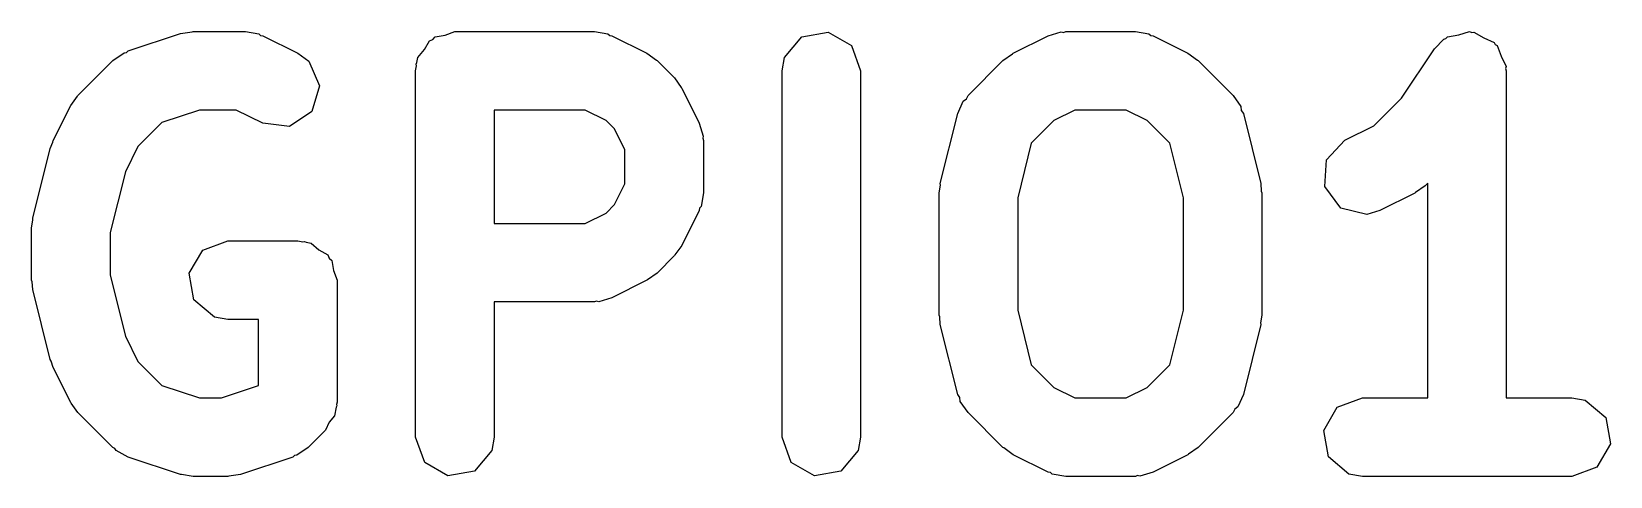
# Model space of a CAD drawing. Extents: x 3.97 to 6.94, y -4.79 to -1.92.
# Drawn here: x 5.5683 to 5.687, y -2.7159 to -2.6825 of the extents above; entities that cross this region are included whole.
import ezdxf

# ---------------------------------------------------------------- set-up
doc = ezdxf.new("R2010")
doc.units = 0
doc.header["$MEASUREMENT"] = 0
doc.layers.add('BLACK', color=7, linetype='CONTINUOUS')

msp = doc.modelspace()

# ---------------------------------------------------------------- linework, layer by layer
at = {"layer": 'BLACK', "linetype": 'CONTINUOUS'}
for p, q in [((5.57559, -2.68392), (5.57953, -2.68261)), ((5.57953, -2.68261), (5.5804, -2.68248)), ((5.5804, -2.68248), (5.58046, -2.68246)), ((5.58046, -2.68246), (5.5844, -2.68246)), ((5.5844, -2.68246), (5.58541, -2.68263)), ((5.58541, -2.68263), (5.58554, -2.68275)), ((5.58554, -2.68275), (5.58572, -2.68277)), ((5.58572, -2.68277), (5.58834, -2.68408)), ((5.59825, -2.68315), (5.5985, -2.68306)), ((5.5985, -2.68306), (5.59867, -2.68285)), ((5.59867, -2.68285), (5.59942, -2.68272)), ((5.59942, -2.68272), (5.60014, -2.68246)), ((5.60014, -2.68246), (5.61064, -2.68246)), ((5.61064, -2.68246), (5.61165, -2.68263)), ((5.61165, -2.68263), (5.61179, -2.68275)), ((5.61179, -2.68275), (5.61196, -2.68277)), ((5.61196, -2.68277), (5.61459, -2.68408)), ((5.62493, -2.6844), (5.62623, -2.68285)), ((5.62623, -2.68285), (5.62822, -2.6825)), ((5.62822, -2.6825), (5.62997, -2.68351)), ((5.64213, -2.68408), (5.64476, -2.68277)), ((5.64476, -2.68277), (5.64574, -2.68248)), ((5.64574, -2.68248), (5.64591, -2.68252)), ((5.64591, -2.68252), (5.64608, -2.68246)), ((5.64608, -2.68246), (5.65133, -2.68246)), ((5.65133, -2.68246), (5.65234, -2.68263)), ((5.65234, -2.68263), (5.65247, -2.68275)), ((5.65247, -2.68275), (5.65265, -2.68277)), ((5.65265, -2.68277), (5.65527, -2.68408)), ((5.6738, -2.68377), (5.67451, -2.68303)), ((5.67451, -2.68303), (5.67467, -2.68298)), ((5.67467, -2.68298), (5.67478, -2.68285)), ((5.67478, -2.68285), (5.67563, -2.6827)), ((5.67563, -2.6827), (5.67645, -2.68246)), ((5.67645, -2.68246), (5.67661, -2.68253)), ((5.67661, -2.68253), (5.67677, -2.6825)), ((5.67677, -2.6825), (5.67752, -2.68293)), ((5.67752, -2.68293), (5.6783, -2.68327)), ((5.57443, -2.68463), (5.57527, -2.68405)), ((5.57527, -2.68405), (5.57545, -2.68403)), ((5.57545, -2.68403), (5.57559, -2.68392)), ((5.58834, -2.68408), (5.58917, -2.68469)), ((5.59737, -2.6844), (5.59786, -2.68381)), ((5.59786, -2.68381), (5.59825, -2.68315)), ((5.61459, -2.68408), (5.6153, -2.68461)), ((5.62997, -2.68351), (5.63066, -2.68541)), ((5.64136, -2.68463), (5.64209, -2.68413)), ((5.64209, -2.68413), (5.64213, -2.68408)), ((5.65527, -2.68408), (5.65598, -2.68461)), ((5.67134, -2.68746), (5.6738, -2.68377)), ((5.6783, -2.68327), (5.67838, -2.68343)), ((5.67838, -2.68343), (5.67852, -2.68351)), ((5.67852, -2.68351), (5.67882, -2.68432)), ((5.57181, -2.68726), (5.57443, -2.68463)), ((5.58917, -2.68469), (5.58997, -2.68654)), ((5.59719, -2.68541), (5.59726, -2.68503)), ((5.59719, -2.71297), (5.59719, -2.68541)), ((5.59724, -2.6849), (5.5973, -2.68478)), ((5.59726, -2.68503), (5.59724, -2.6849)), ((5.5973, -2.68478), (5.59737, -2.6844)), ((5.6153, -2.68461), (5.61536, -2.68463)), ((5.61536, -2.68463), (5.61667, -2.68595)), ((5.62475, -2.68541), (5.62493, -2.6844)), ((5.62475, -2.71297), (5.62475, -2.68541)), ((5.63066, -2.68541), (5.63066, -2.71297)), ((5.63874, -2.68726), (5.64136, -2.68463)), ((5.65598, -2.68461), (5.65604, -2.68463)), ((5.65604, -2.68463), (5.65866, -2.68726)), ((5.67882, -2.68432), (5.6792, -2.68508)), ((5.6792, -2.68508), (5.67916, -2.68525)), ((5.67916, -2.68525), (5.67921, -2.68541)), ((5.67921, -2.68541), (5.67921, -2.71002)), ((5.58997, -2.68654), (5.58939, -2.68848)), ((5.61667, -2.68595), (5.61717, -2.68667)), ((5.57126, -2.68803), (5.57178, -2.68732)), ((5.57178, -2.68732), (5.57181, -2.68726)), ((5.61717, -2.68667), (5.61722, -2.68671)), ((5.61722, -2.68671), (5.61853, -2.68934)), ((5.63796, -2.68863), (5.63838, -2.68769)), ((5.63838, -2.68769), (5.63862, -2.68752)), ((5.63862, -2.68752), (5.63874, -2.68726)), ((5.65866, -2.68726), (5.65925, -2.6881)), ((5.66926, -2.68954), (5.67134, -2.68746)), ((5.56994, -2.69065), (5.57126, -2.68803)), ((5.58094, -2.68836), (5.57812, -2.6893)), ((5.5837, -2.68836), (5.58094, -2.68836)), ((5.5857, -2.68936), (5.5837, -2.68836)), ((5.58939, -2.68848), (5.58771, -2.68959)), ((5.6031, -2.68836), (5.6031, -2.69689)), ((5.60995, -2.68836), (5.6031, -2.68836)), ((5.61152, -2.68915), (5.60995, -2.68836)), ((5.63665, -2.69388), (5.63796, -2.68863)), ((5.64677, -2.68836), (5.6452, -2.68915)), ((5.65063, -2.68836), (5.64677, -2.68836)), ((5.6522, -2.68915), (5.65063, -2.68836)), ((5.65925, -2.6881), (5.65928, -2.68839)), ((5.65928, -2.68839), (5.65944, -2.68863)), ((5.65944, -2.68863), (5.66075, -2.69388)), ((5.57812, -2.6893), (5.57632, -2.6911)), ((5.58771, -2.68959), (5.5857, -2.68936)), ((5.61215, -2.68978), (5.61152, -2.68915)), ((5.61294, -2.69136), (5.61215, -2.68978)), ((5.61853, -2.68934), (5.61883, -2.69032)), ((5.6452, -2.68915), (5.64349, -2.69086)), ((5.65391, -2.69086), (5.6522, -2.68915)), ((5.66707, -2.69064), (5.66926, -2.68954)), ((5.56841, -2.6965), (5.56972, -2.69125)), ((5.56972, -2.69125), (5.56993, -2.69079)), ((5.56993, -2.69079), (5.56994, -2.69065)), ((5.57632, -2.6911), (5.57537, -2.693)), ((5.61294, -2.6939), (5.61294, -2.69136)), ((5.61883, -2.69032), (5.61879, -2.69049)), ((5.61879, -2.69049), (5.61885, -2.69066)), ((5.61885, -2.69066), (5.61885, -2.6946)), ((5.64349, -2.69086), (5.64247, -2.69496)), ((5.65493, -2.69496), (5.65391, -2.69086)), ((5.66568, -2.69211), (5.66707, -2.69064)), ((5.66556, -2.69412), (5.66568, -2.69211)), ((5.57537, -2.693), (5.57423, -2.69758)), ((5.61215, -2.69547), (5.61294, -2.6939)), ((5.61885, -2.6946), (5.61867, -2.69561)), ((5.63656, -2.6946), (5.63666, -2.69401)), ((5.63656, -2.70378), (5.63656, -2.6946)), ((5.63666, -2.69401), (5.63665, -2.69388)), ((5.66075, -2.69388), (5.66079, -2.69447)), ((5.66079, -2.69447), (5.66084, -2.6946)), ((5.66084, -2.6946), (5.66084, -2.70378)), ((5.66676, -2.69575), (5.66556, -2.69412)), ((5.67233, -2.69461), (5.66971, -2.69592)), ((5.67238, -2.69456), (5.67233, -2.69461)), ((5.6731, -2.69406), (5.67238, -2.69456)), ((5.67331, -2.69385), (5.6731, -2.69406)), ((5.67331, -2.71002), (5.67331, -2.69385)), ((5.60995, -2.69689), (5.61152, -2.69611)), ((5.61152, -2.69611), (5.61215, -2.69547)), ((5.61853, -2.69592), (5.61722, -2.69854)), ((5.61855, -2.69574), (5.61853, -2.69592)), ((5.61867, -2.69561), (5.61855, -2.69574)), ((5.64247, -2.69496), (5.64247, -2.70342)), ((5.65493, -2.70342), (5.65493, -2.69496)), ((5.66872, -2.69622), (5.66676, -2.69575)), ((5.66971, -2.69592), (5.66872, -2.69622)), ((5.56832, -2.69722), (5.56842, -2.69664)), ((5.56832, -2.70116), (5.56832, -2.69722)), ((5.56842, -2.69664), (5.56841, -2.6965)), ((5.6031, -2.69689), (5.60995, -2.69689)), ((5.57423, -2.69758), (5.57423, -2.70079)), ((5.58119, -2.69889), (5.58308, -2.6982)), ((5.58308, -2.6982), (5.58833, -2.6982)), ((5.58833, -2.6982), (5.58872, -2.69827)), ((5.58872, -2.69827), (5.58885, -2.69825)), ((5.58885, -2.69825), (5.58896, -2.69831)), ((5.58896, -2.69831), (5.58934, -2.69838)), ((5.58934, -2.69838), (5.58993, -2.69888)), ((5.58018, -2.70064), (5.58119, -2.69889)), ((5.58993, -2.69888), (5.5906, -2.69926)), ((5.5906, -2.69926), (5.59069, -2.69951)), ((5.59069, -2.69951), (5.59089, -2.69968)), ((5.59089, -2.69968), (5.59102, -2.70044)), ((5.61667, -2.69931), (5.61536, -2.70062)), ((5.6167, -2.69925), (5.61667, -2.69931)), ((5.61722, -2.69854), (5.6167, -2.69925)), ((5.57423, -2.70079), (5.57537, -2.70538)), ((5.58053, -2.70263), (5.58018, -2.70064)), ((5.59102, -2.70044), (5.59129, -2.70116)), ((5.61536, -2.70062), (5.61463, -2.70113)), ((5.56837, -2.70129), (5.56832, -2.70116)), ((5.56841, -2.70187), (5.56837, -2.70129)), ((5.56972, -2.70712), (5.56841, -2.70187)), ((5.59129, -2.70116), (5.59129, -2.71034)), ((5.61459, -2.70117), (5.61196, -2.70249)), ((5.61463, -2.70113), (5.61459, -2.70117)), ((5.58207, -2.70393), (5.58053, -2.70263)), ((5.61064, -2.7028), (5.6031, -2.7028)), ((5.6031, -2.7028), (5.6031, -2.71297)), ((5.61081, -2.70274), (5.61064, -2.7028)), ((5.61098, -2.70278), (5.61081, -2.70274)), ((5.61196, -2.70249), (5.61098, -2.70278)), ((5.58308, -2.70411), (5.58207, -2.70393)), ((5.58538, -2.70411), (5.58308, -2.70411)), ((5.58538, -2.70909), (5.58538, -2.70411)), ((5.63661, -2.70391), (5.63656, -2.70378)), ((5.63665, -2.7045), (5.63661, -2.70391)), ((5.64247, -2.70342), (5.64349, -2.70752)), ((5.65391, -2.70752), (5.65493, -2.70342)), ((5.66084, -2.70378), (5.66074, -2.70436)), ((5.66074, -2.70436), (5.66075, -2.7045)), ((5.57537, -2.70538), (5.57632, -2.70728)), ((5.63796, -2.70975), (5.63665, -2.7045)), ((5.66075, -2.7045), (5.65944, -2.70975)), ((5.5698, -2.70724), (5.56972, -2.70712)), ((5.56994, -2.70773), (5.5698, -2.70724)), ((5.57126, -2.71035), (5.56994, -2.70773)), ((5.57632, -2.70728), (5.57812, -2.70907)), ((5.64349, -2.70752), (5.6452, -2.70923)), ((5.6522, -2.70923), (5.65391, -2.70752)), ((5.57812, -2.70907), (5.58094, -2.71002)), ((5.58261, -2.71002), (5.58538, -2.70909)), ((5.5713, -2.7104), (5.57126, -2.71035)), ((5.58094, -2.71002), (5.58261, -2.71002)), ((5.59129, -2.71034), (5.59125, -2.71052)), ((5.63813, -2.70999), (5.63796, -2.70975)), ((5.63815, -2.71028), (5.63813, -2.70999)), ((5.63874, -2.71112), (5.63815, -2.71028)), ((5.6452, -2.70923), (5.64677, -2.71002)), ((5.64677, -2.71002), (5.65063, -2.71002)), ((5.65063, -2.71002), (5.6522, -2.70923)), ((5.65944, -2.70975), (5.65902, -2.71068)), ((5.66649, -2.71071), (5.66839, -2.71002)), ((5.66839, -2.71002), (5.67331, -2.71002)), ((5.67921, -2.71002), (5.68413, -2.71002)), ((5.68413, -2.71002), (5.68514, -2.71019)), ((5.68514, -2.71019), (5.68669, -2.71149)), ((5.57181, -2.71112), (5.5713, -2.7104)), ((5.57443, -2.71374), (5.57181, -2.71112)), ((5.59111, -2.71135), (5.59069, -2.71185)), ((5.59122, -2.71072), (5.59111, -2.71135)), ((5.59128, -2.7106), (5.59122, -2.71072)), ((5.59125, -2.71052), (5.59128, -2.7106)), ((5.64136, -2.71374), (5.63874, -2.71112)), ((5.65866, -2.71112), (5.65604, -2.71374)), ((5.65879, -2.71085), (5.65866, -2.71112)), ((5.65902, -2.71068), (5.65879, -2.71085)), ((5.66548, -2.71246), (5.66649, -2.71071)), ((5.68669, -2.71149), (5.68704, -2.71348)), ((5.59042, -2.71243), (5.58911, -2.71374)), ((5.59069, -2.71185), (5.59042, -2.71243)), ((5.66583, -2.71444), (5.66548, -2.71246)), ((5.57459, -2.71382), (5.57443, -2.71374)), ((5.57469, -2.71397), (5.57459, -2.71382)), ((5.58911, -2.71374), (5.58827, -2.71433)), ((5.59788, -2.71487), (5.59719, -2.71297)), ((5.6031, -2.71297), (5.60292, -2.71398)), ((5.62544, -2.71487), (5.62475, -2.71297)), ((5.63066, -2.71297), (5.63048, -2.71398)), ((5.64142, -2.71377), (5.64136, -2.71374)), ((5.64213, -2.7143), (5.64142, -2.71377)), ((5.65604, -2.71374), (5.65532, -2.71425)), ((5.68704, -2.71348), (5.68603, -2.71523)), ((5.57559, -2.71446), (5.57469, -2.71397)), ((5.57953, -2.71577), (5.57559, -2.71446)), ((5.58796, -2.71446), (5.58402, -2.71577)), ((5.58809, -2.71435), (5.58796, -2.71446)), ((5.58827, -2.71433), (5.58809, -2.71435)), ((5.59963, -2.71588), (5.59788, -2.71487)), ((5.60292, -2.71398), (5.60162, -2.71553)), ((5.62719, -2.71588), (5.62544, -2.71487)), ((5.63048, -2.71398), (5.62918, -2.71553)), ((5.64476, -2.71561), (5.64213, -2.7143)), ((5.65527, -2.7143), (5.65265, -2.71561)), ((5.65532, -2.71425), (5.65527, -2.7143)), ((5.66738, -2.71574), (5.66583, -2.71444)), ((5.57959, -2.71577), (5.57953, -2.71577)), ((5.58046, -2.71592), (5.57959, -2.71577)), ((5.58308, -2.71592), (5.58046, -2.71592)), ((5.58315, -2.7159), (5.58308, -2.71592)), ((5.58402, -2.71577), (5.58315, -2.7159)), ((5.60162, -2.71553), (5.59963, -2.71588)), ((5.62918, -2.71553), (5.62719, -2.71588)), ((5.64493, -2.71563), (5.64476, -2.71561)), ((5.64507, -2.71574), (5.64493, -2.71563)), ((5.64608, -2.71592), (5.64507, -2.71574)), ((5.65133, -2.71592), (5.64608, -2.71592)), ((5.65149, -2.71586), (5.65133, -2.71592)), ((5.65166, -2.7159), (5.65149, -2.71586)), ((5.65265, -2.71561), (5.65166, -2.7159)), ((5.66839, -2.71592), (5.66738, -2.71574)), ((5.68413, -2.71592), (5.66839, -2.71592)), ((5.68603, -2.71523), (5.68413, -2.71592))]:
    msp.add_line(p, q, dxfattribs=at)

doc.saveas('drawing.dxf')
